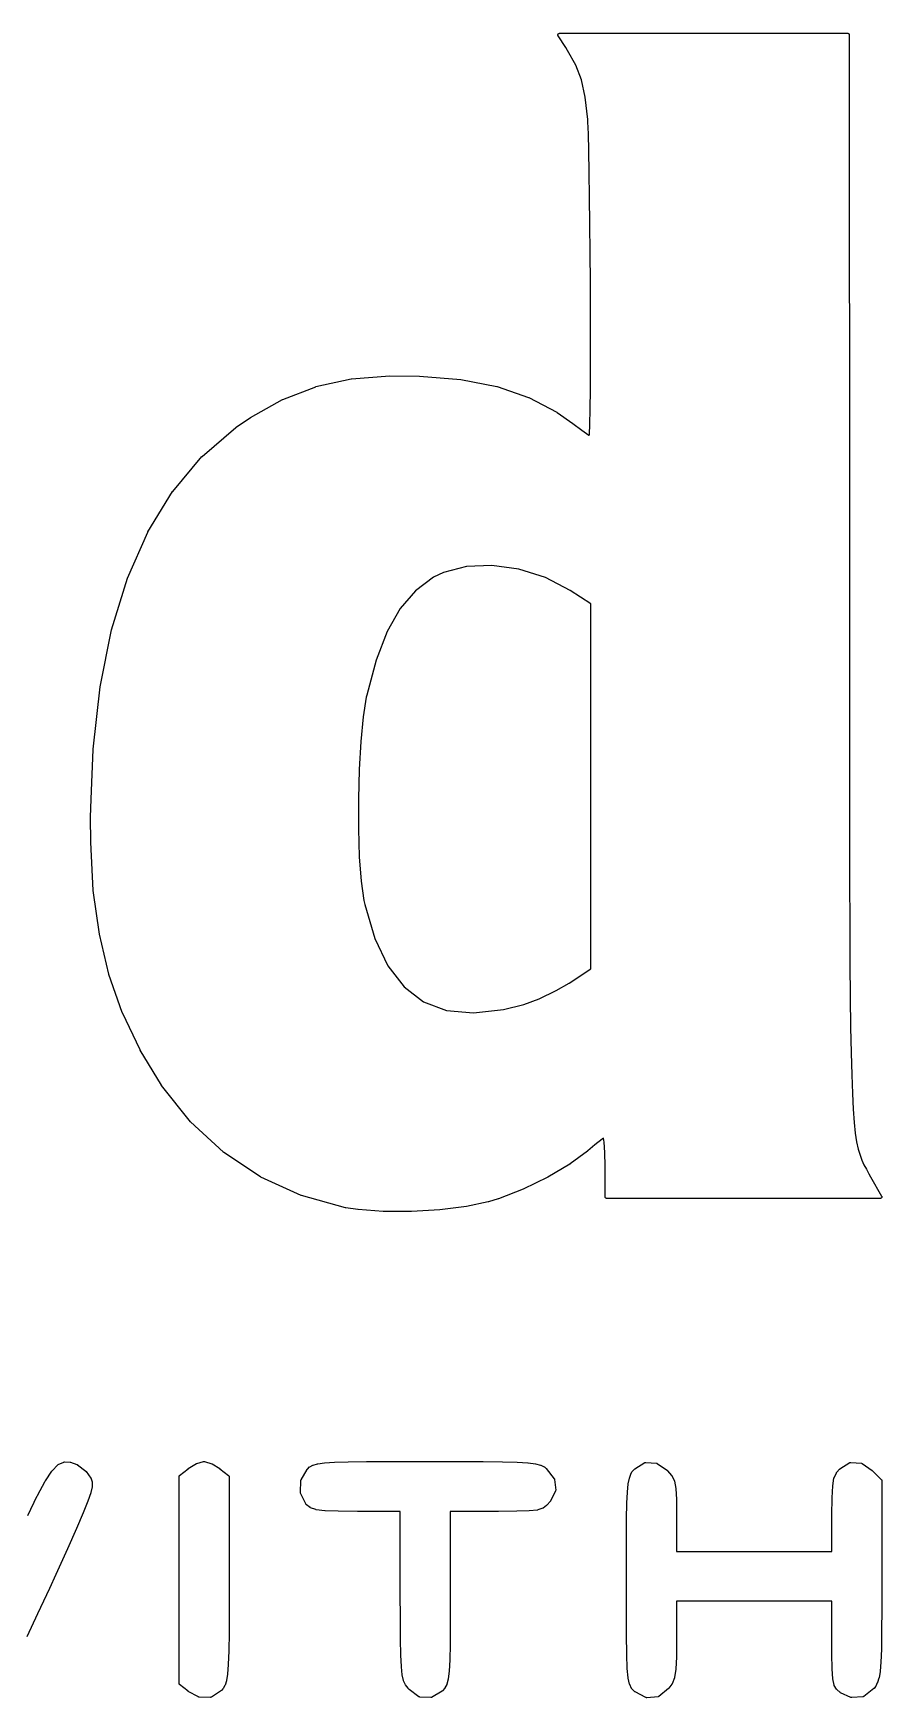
# Model space of a CAD drawing. Extents: x 125.2 to 205.2, y -134.4 to -54.5.
# Drawn here: x 198.83 to 201.49, y -77.05 to -71.82 of the extents above; entities that cross this region are included whole.
import ezdxf

# ---------------------------------------------------------------- set-up
doc = ezdxf.new("R2010")
doc.units = 0
doc.header["$MEASUREMENT"] = 0
doc.layers.add('BLACK', color=7, linetype='CONTINUOUS')

msp = doc.modelspace()

# ---------------------------------------------------------------- linework, layer by layer
at = {"layer": 'Black'}
for p, q in [((200.475, -71.8268), (200.476, -71.8262)), ((200.475, -71.8275), (200.475, -71.8268)), ((200.475, -71.8277), (200.475, -71.8275)), ((200.475, -71.8278), (200.475, -71.8277)), ((200.475, -71.8285), (200.475, -71.8278)), ((200.475, -71.8292), (200.475, -71.8285)), ((200.475, -71.8294), (200.475, -71.8292)), ((200.475, -71.8296), (200.475, -71.8294)), ((200.475, -71.8302), (200.475, -71.8296)), ((200.476, -71.8309), (200.475, -71.8302)), ((200.476, -71.8253), (200.477, -71.8248)), ((200.476, -71.8259), (200.476, -71.8253)), ((200.476, -71.826), (200.476, -71.8259)), ((200.476, -71.8262), (200.476, -71.826)), ((200.476, -71.831), (200.476, -71.8309)), ((200.476, -71.8311), (200.476, -71.831)), ((200.5, -71.8678), (200.476, -71.8311)), ((200.477, -71.8242), (200.478, -71.8238)), ((200.477, -71.8245), (200.477, -71.8242)), ((200.477, -71.8247), (200.477, -71.8245)), ((200.477, -71.8248), (200.477, -71.8247)), ((200.478, -71.8237), (200.479, -71.8236)), ((200.478, -71.8238), (200.478, -71.8237)), ((200.478, -71.8238), (200.478, -71.8238)), ((200.479, -71.8236), (200.48, -71.8234)), ((200.48, -71.8234), (200.48, -71.8234)), ((200.48, -71.8234), (200.48, -71.8234)), ((200.48, -71.8234), (201.385, -71.8234)), ((200.506, -71.8772), (200.5, -71.8678)), ((201.385, -71.8234), (201.386, -71.8235)), ((201.386, -71.8235), (201.386, -71.8235)), ((201.386, -71.8235), (201.387, -71.8236)), ((201.387, -71.8236), (201.387, -71.8237)), ((201.387, -71.8237), (201.387, -71.8239)), ((201.387, -71.8239), (201.388, -71.824)), ((201.388, -71.824), (201.388, -71.8243)), ((201.388, -71.8243), (201.389, -71.8245)), ((201.389, -71.8245), (201.389, -71.8249)), ((201.389, -71.8249), (201.389, -71.8252)), ((201.389, -71.8252), (201.389, -71.8255)), ((201.389, -71.8255), (201.39, -71.8259)), ((201.39, -71.8259), (201.39, -71.8263)), ((201.39, -71.8263), (201.39, -71.8267)), ((201.39, -71.8267), (201.39, -71.8271)), ((201.39, -71.8271), (201.39, -71.8275)), ((201.39, -71.8275), (201.39, -71.8279)), ((201.39, -71.8279), (201.39, -71.8284)), ((201.39, -71.8284), (201.391, -73.5132)), ((200.532, -71.9231), (200.506, -71.8772)), ((200.55, -71.9695), (200.532, -71.9231)), ((200.561, -72.024), (200.55, -71.9695)), ((200.569, -72.0941), (200.561, -72.024)), ((200.569, -72.1009), (200.569, -72.0941)), ((200.571, -72.1388), (200.569, -72.1009)), ((200.573, -72.1927), (200.571, -72.1388)), ((200.574, -72.2598), (200.573, -72.1927)), ((200.575, -72.3373), (200.574, -72.2598)), ((200.576, -72.4226), (200.575, -72.3373)), ((200.575, -72.3373), (200.575, -72.3373)), ((200.577, -72.5128), (200.576, -72.4226)), ((200.578, -72.6051), (200.577, -72.5128)), ((200.578, -72.6969), (200.578, -72.6051)), ((200.578, -72.7854), (200.578, -72.6969)), ((200.578, -72.8678), (200.578, -72.7854)), ((200.578, -72.7854), (200.578, -72.7854)), ((199.716, -72.9323), (199.826, -72.9081)), ((199.826, -72.9081), (199.827, -72.908)), ((199.826, -72.9081), (199.826, -72.9081)), ((199.827, -72.908), (199.948, -72.8982)), ((199.948, -72.8982), (199.948, -72.8983)), ((199.948, -72.8983), (199.948, -72.8982)), ((199.948, -72.8982), (200.041, -72.8993)), ((200.041, -72.8993), (200.041, -72.8993)), ((200.041, -72.8993), (200.041, -72.8993)), ((200.041, -72.8993), (200.171, -72.9102)), ((200.171, -72.9102), (200.171, -72.9103)), ((200.171, -72.9103), (200.171, -72.9103)), ((200.171, -72.9103), (200.284, -72.9321)), ((200.578, -72.9414), (200.578, -72.8678)), ((199.612, -72.9721), (199.715, -72.9325)), ((199.715, -72.9324), (199.716, -72.9323)), ((199.715, -72.9325), (199.715, -72.9324)), ((200.284, -72.9321), (200.284, -72.9323)), ((200.284, -72.9323), (200.285, -72.9323)), ((200.285, -72.9323), (200.383, -72.966)), ((200.383, -72.966), (200.384, -72.9662)), ((200.384, -72.9662), (200.384, -72.9663)), ((200.384, -72.9663), (200.472, -73.0128)), ((200.577, -73.0034), (200.578, -72.9414)), ((200.578, -72.9414), (200.578, -72.9414)), ((199.51, -73.0286), (199.611, -72.9724)), ((199.611, -72.9724), (199.612, -72.9723)), ((199.612, -72.9723), (199.612, -72.9721)), ((200.472, -73.0128), (200.473, -73.013)), ((200.473, -73.013), (200.473, -73.0131)), ((200.473, -73.0131), (200.522, -73.0474)), ((200.576, -73.0511), (200.577, -73.0034)), ((199.359, -73.1513), (199.464, -73.0601)), ((199.464, -73.06), (199.465, -73.0598)), ((199.464, -73.0601), (199.464, -73.06)), ((199.465, -73.0598), (199.51, -73.0288)), ((199.51, -73.0287), (199.51, -73.0286)), ((199.51, -73.0288), (199.51, -73.0287)), ((200.522, -73.0474), (200.522, -73.0474)), ((200.522, -73.0474), (200.522, -73.0474)), ((200.522, -73.0474), (200.551, -73.0693)), ((200.551, -73.0693), (200.573, -73.0841)), ((200.575, -73.0814), (200.576, -73.0511)), ((200.573, -73.0841), (200.574, -73.085)), ((200.574, -73.085), (200.575, -73.0814)), ((199.267, -73.2609), (199.358, -73.1519)), ((199.358, -73.1519), (199.359, -73.1516)), ((199.359, -73.1516), (199.359, -73.1513)), ((199.188, -73.3881), (199.266, -73.2615)), ((199.266, -73.2612), (199.267, -73.2609)), ((199.266, -73.2615), (199.266, -73.2612)), ((199.124, -73.5328), (199.188, -73.3887)), ((199.188, -73.3884), (199.188, -73.3881)), ((199.188, -73.3887), (199.188, -73.3884)), ((199.074, -73.6949), (199.124, -73.5334)), ((199.124, -73.5331), (199.124, -73.5328)), ((199.124, -73.5334), (199.124, -73.5331)), ((200.085, -73.5305), (200.028, -73.5729)), ((200.116, -73.5153), (200.085, -73.5305)), ((200.188, -73.4967), (200.116, -73.5153)), ((200.268, -73.4935), (200.188, -73.4967)), ((200.353, -73.5053), (200.268, -73.4935)), ((200.436, -73.5317), (200.353, -73.5053)), ((200.514, -73.5723), (200.436, -73.5317)), ((201.391, -73.5132), (201.391, -73.5132)), ((201.391, -73.5132), (201.391, -73.7477)), ((200.028, -73.5729), (199.98, -73.6288)), ((200.579, -73.6143), (200.514, -73.5723)), ((199.98, -73.6288), (199.939, -73.7007)), ((200.579, -74.759), (200.579, -73.6143)), ((199.038, -73.8741), (199.074, -73.6953)), ((199.074, -73.6951), (199.074, -73.6949)), ((199.074, -73.6953), (199.074, -73.6951)), ((199.939, -73.7007), (199.905, -73.7907)), ((201.391, -73.7477), (201.391, -73.9606)), ((199.905, -73.7907), (199.876, -73.9008)), ((199.016, -74.0703), (199.038, -73.8745)), ((199.038, -73.8743), (199.038, -73.8741)), ((199.038, -73.8745), (199.038, -73.8743)), ((199.874, -73.9065), (199.864, -73.9684)), ((199.876, -73.9008), (199.874, -73.9065)), ((199.864, -73.9684), (199.857, -74.046)), ((201.391, -73.9606), (201.391, -74.1532)), ((199.857, -74.046), (199.852, -74.1339)), ((199.01, -74.2267), (199.016, -74.0707)), ((199.016, -74.0705), (199.016, -74.0703)), ((199.016, -74.0707), (199.016, -74.0705)), ((199.852, -74.1339), (199.849, -74.227)), ((201.391, -74.1532), (201.391, -74.3264)), ((199.008, -74.2835), (199.01, -74.2267)), ((199.849, -74.227), (199.849, -74.3199)), ((199.008, -74.2836), (199.008, -74.2835)), ((199.008, -74.2838), (199.008, -74.2836)), ((199.009, -74.3612), (199.008, -74.2838)), ((199.849, -74.3199), (199.852, -74.4074)), ((199.009, -74.3613), (199.009, -74.3612)), ((199.009, -74.3614), (199.009, -74.3613)), ((199.017, -74.5129), (199.009, -74.3614)), ((201.391, -74.3264), (201.391, -74.4816)), ((199.852, -74.4074), (199.858, -74.4843)), ((199.017, -74.5131), (199.017, -74.5129)), ((199.017, -74.5133), (199.017, -74.5131)), ((199.036, -74.65), (199.017, -74.5133)), ((199.858, -74.4843), (199.866, -74.5452)), ((201.391, -74.4816), (201.392, -74.6196)), ((199.866, -74.5452), (199.869, -74.5571)), ((199.869, -74.5571), (199.901, -74.6638)), ((201.392, -74.6196), (201.392, -74.7417)), ((199.036, -74.6502), (199.036, -74.65)), ((199.036, -74.6504), (199.036, -74.6502)), ((199.066, -74.7764), (199.036, -74.6504)), ((199.901, -74.6638), (199.942, -74.75)), ((201.392, -74.7417), (201.393, -74.8488)), ((199.066, -74.7767), (199.066, -74.7764)), ((199.066, -74.7769), (199.066, -74.7767)), ((199.108, -74.8963), (199.066, -74.7769)), ((199.942, -74.75), (199.993, -74.8161)), ((200.511, -74.8038), (200.579, -74.759)), ((199.993, -74.8161), (200.054, -74.8624)), ((200.417, -74.853), (200.47, -74.8274)), ((200.47, -74.8274), (200.511, -74.8038)), ((199.109, -74.8965), (199.108, -74.8963)), ((199.109, -74.8968), (199.109, -74.8965)), ((199.164, -75.0135), (199.109, -74.8968)), ((200.054, -74.8624), (200.126, -74.8895)), ((200.126, -74.8895), (200.21, -74.8975)), ((200.21, -74.8975), (200.305, -74.8866)), ((200.305, -74.8866), (200.368, -74.871)), ((200.368, -74.871), (200.417, -74.853)), ((201.393, -74.8488), (201.393, -74.8488)), ((201.393, -74.8488), (201.394, -74.9423)), ((201.394, -74.9423), (201.396, -75.023)), ((199.164, -75.0137), (199.164, -75.0135)), ((199.164, -75.014), (199.164, -75.0137)), ((199.231, -75.1248), (199.164, -75.014)), ((201.396, -75.023), (201.398, -75.0921)), ((201.398, -75.0921), (201.4, -75.1507)), ((199.231, -75.125), (199.231, -75.1248)), ((199.231, -75.1253), (199.231, -75.125)), ((199.322, -75.2389), (199.231, -75.1253)), ((201.4, -75.1507), (201.402, -75.2001)), ((201.402, -75.2001), (201.406, -75.241)), ((199.322, -75.2391), (199.322, -75.2389)), ((199.322, -75.2394), (199.322, -75.2391)), ((199.426, -75.3349), (199.322, -75.2394)), ((201.406, -75.241), (201.409, -75.2748)), ((200.591, -75.3114), (200.569, -75.3307)), ((200.614, -75.2938), (200.591, -75.3114)), ((200.619, -75.2904), (200.614, -75.2938)), ((200.621, -75.3028), (200.619, -75.2904)), ((200.623, -75.3356), (200.621, -75.3028)), ((201.409, -75.2748), (201.413, -75.3024)), ((201.413, -75.3024), (201.418, -75.325)), ((199.426, -75.3351), (199.426, -75.3349)), ((199.427, -75.3354), (199.426, -75.3351)), ((199.542, -75.4122), (199.427, -75.3354)), ((200.568, -75.3309), (200.514, -75.3716)), ((200.569, -75.3307), (200.568, -75.3308)), ((200.568, -75.3308), (200.568, -75.3309)), ((200.624, -75.3787), (200.623, -75.3356)), ((201.418, -75.325), (201.424, -75.3437)), ((201.424, -75.3437), (201.43, -75.3596)), ((201.43, -75.3596), (201.436, -75.3739)), ((199.543, -75.4124), (199.542, -75.4122)), ((199.543, -75.4126), (199.543, -75.4124)), ((199.67, -75.4704), (199.543, -75.4126)), ((200.444, -75.4131), (200.366, -75.4506)), ((200.513, -75.3719), (200.444, -75.4129)), ((200.444, -75.4129), (200.444, -75.413)), ((200.444, -75.413), (200.444, -75.4131)), ((200.514, -75.3717), (200.513, -75.3719)), ((200.514, -75.3716), (200.514, -75.3717)), ((200.624, -75.4747), (200.624, -75.3787)), ((201.436, -75.3739), (201.444, -75.3878)), ((201.444, -75.3878), (201.452, -75.4024)), ((201.452, -75.4024), (201.452, -75.4024)), ((201.452, -75.4024), (201.457, -75.4115)), ((201.457, -75.4115), (201.457, -75.4115)), ((201.457, -75.4115), (201.457, -75.4115)), ((201.457, -75.4115), (201.491, -75.4722)), ((199.671, -75.4704), (199.67, -75.4704)), ((199.671, -75.4706), (199.671, -75.4704)), ((199.809, -75.5087), (199.671, -75.4706)), ((200.366, -75.4508), (200.289, -75.481)), ((200.366, -75.4506), (200.366, -75.4507)), ((200.366, -75.4507), (200.366, -75.4508)), ((201.491, -75.4722), (201.492, -75.473)), ((201.492, -75.473), (201.492, -75.4738)), ((199.81, -75.5088), (199.809, -75.5087)), ((199.809, -75.5087), (199.809, -75.5087)), ((199.847, -75.5146), (199.81, -75.5088)), ((199.848, -75.5146), (199.847, -75.5146)), ((199.848, -75.5147), (199.848, -75.5146)), ((199.927, -75.5204), (199.848, -75.5147)), ((200.015, -75.5206), (199.927, -75.5204)), ((199.927, -75.5204), (199.927, -75.5204)), ((199.927, -75.5204), (199.927, -75.5204)), ((200.016, -75.5206), (200.015, -75.5206)), ((200.105, -75.5155), (200.016, -75.5206)), ((200.016, -75.5206), (200.016, -75.5206)), ((200.188, -75.5055), (200.105, -75.5155)), ((200.105, -75.5155), (200.105, -75.5155)), ((200.105, -75.5155), (200.105, -75.5155)), ((200.189, -75.5055), (200.188, -75.5055)), ((200.188, -75.5055), (200.188, -75.5055)), ((200.257, -75.4909), (200.189, -75.5055)), ((200.258, -75.4908), (200.257, -75.4908)), ((200.257, -75.4908), (200.257, -75.4909)), ((200.288, -75.4811), (200.258, -75.4908)), ((200.289, -75.4811), (200.288, -75.4811)), ((200.289, -75.481), (200.289, -75.4811)), ((200.624, -75.4751), (200.624, -75.4747)), ((200.624, -75.4756), (200.624, -75.4751)), ((200.624, -75.476), (200.624, -75.4756)), ((200.624, -75.4764), (200.624, -75.476)), ((200.624, -75.4768), (200.624, -75.4764)), ((200.625, -75.4772), (200.624, -75.4768)), ((200.625, -75.4775), (200.625, -75.4772)), ((200.625, -75.4779), (200.625, -75.4775)), ((200.625, -75.4782), (200.625, -75.4779)), ((200.626, -75.4785), (200.625, -75.4782)), ((200.626, -75.4787), (200.626, -75.4785)), ((200.626, -75.479), (200.626, -75.4787)), ((200.627, -75.4792), (200.626, -75.479)), ((200.627, -75.4794), (200.627, -75.4792)), ((200.628, -75.4795), (200.627, -75.4794)), ((200.628, -75.4796), (200.628, -75.4795)), ((200.629, -75.4796), (200.628, -75.4796)), ((200.629, -75.4797), (200.629, -75.4796)), ((201.487, -75.4797), (200.629, -75.4797)), ((201.488, -75.4795), (201.487, -75.4797)), ((201.487, -75.4797), (201.487, -75.4797)), ((201.489, -75.4794), (201.488, -75.4795)), ((201.49, -75.479), (201.489, -75.4794)), ((201.489, -75.4794), (201.489, -75.4794)), ((201.489, -75.4794), (201.489, -75.4794)), ((201.491, -75.4779), (201.49, -75.4785)), ((201.49, -75.4785), (201.49, -75.4785)), ((201.49, -75.4785), (201.49, -75.4786)), ((201.49, -75.4786), (201.49, -75.479)), ((201.492, -75.4764), (201.491, -75.4772)), ((201.491, -75.4772), (201.491, -75.4772)), ((201.491, -75.4772), (201.491, -75.4772)), ((201.491, -75.4772), (201.491, -75.4779)), ((201.492, -75.4738), (201.492, -75.4738)), ((201.492, -75.4738), (201.492, -75.4739)), ((201.492, -75.4739), (201.492, -75.4747)), ((201.492, -75.4747), (201.492, -75.4756)), ((201.492, -75.4756), (201.492, -75.4756)), ((201.492, -75.4756), (201.492, -75.4756)), ((201.492, -75.4756), (201.492, -75.4764)), ((198.907, -76.315), (198.924, -76.307)), ((198.924, -76.3069), (198.925, -76.3068)), ((198.924, -76.307), (198.924, -76.3069)), ((198.925, -76.3067), (198.926, -76.3065)), ((198.925, -76.3068), (198.925, -76.3067)), ((198.926, -76.3065), (198.926, -76.3066)), ((198.926, -76.3066), (198.926, -76.3065)), ((198.926, -76.3065), (198.944, -76.307)), ((198.944, -76.307), (198.945, -76.3072)), ((198.945, -76.3072), (198.945, -76.3073)), ((198.945, -76.3073), (198.965, -76.3143)), ((199.342, -76.3111), (199.363, -76.3053)), ((199.363, -76.3053), (199.364, -76.3052)), ((199.364, -76.3052), (199.364, -76.3051)), ((199.364, -76.3051), (199.365, -76.3051)), ((199.365, -76.3051), (199.365, -76.3051)), ((199.365, -76.3051), (199.365, -76.3052)), ((199.365, -76.3052), (199.366, -76.3053)), ((199.366, -76.3053), (199.389, -76.3121)), ((199.743, -76.3095), (199.774, -76.3075)), ((199.774, -76.3075), (199.817, -76.3062)), ((199.774, -76.3075), (199.774, -76.3076)), ((199.774, -76.3076), (199.774, -76.3075)), ((199.817, -76.3062), (199.875, -76.3055)), ((199.817, -76.3062), (199.817, -76.3062)), ((199.817, -76.3062), (199.817, -76.3062)), ((199.875, -76.3055), (199.949, -76.3052)), ((199.875, -76.3055), (199.875, -76.3055)), ((199.875, -76.3055), (199.875, -76.3055)), ((199.949, -76.3052), (200.043, -76.3051)), ((199.949, -76.3052), (199.949, -76.3052)), ((199.949, -76.3052), (199.949, -76.3052)), ((200.043, -76.3051), (200.043, -76.3051)), ((200.043, -76.3051), (200.063, -76.3051)), ((200.063, -76.3051), (200.063, -76.3051)), ((200.063, -76.3051), (200.162, -76.3052)), ((200.162, -76.3052), (200.162, -76.3052)), ((200.162, -76.3052), (200.162, -76.3052)), ((200.162, -76.3052), (200.241, -76.3055)), ((200.241, -76.3055), (200.241, -76.3055)), ((200.241, -76.3055), (200.241, -76.3055)), ((200.241, -76.3055), (200.302, -76.3063)), ((200.302, -76.3063), (200.302, -76.3063)), ((200.302, -76.3063), (200.302, -76.3063)), ((200.302, -76.3063), (200.348, -76.3077)), ((200.348, -76.3077), (200.348, -76.3077)), ((200.348, -76.3077), (200.348, -76.3077)), ((200.348, -76.3077), (200.381, -76.3097)), ((200.717, -76.3284), (200.748, -76.3086)), ((200.748, -76.3086), (200.749, -76.3083)), ((200.749, -76.3083), (200.75, -76.308)), ((200.75, -76.308), (200.751, -76.3079)), ((200.75, -76.308), (200.75, -76.308)), ((200.75, -76.308), (200.75, -76.308)), ((200.751, -76.3079), (200.752, -76.3079)), ((200.752, -76.3079), (200.785, -76.3105)), ((201.36, -76.3284), (201.392, -76.3086)), ((201.392, -76.3086), (201.393, -76.3083)), ((201.393, -76.3083), (201.393, -76.308)), ((201.393, -76.308), (201.393, -76.308)), ((201.393, -76.308), (201.394, -76.308)), ((201.394, -76.308), (201.394, -76.3079)), ((201.394, -76.3079), (201.395, -76.3079)), ((201.395, -76.3079), (201.428, -76.3105)), ((198.867, -76.3663), (198.887, -76.3352)), ((198.887, -76.3349), (198.888, -76.3345)), ((198.887, -76.3352), (198.887, -76.3349)), ((198.888, -76.3345), (198.906, -76.316)), ((198.906, -76.3155), (198.907, -76.315)), ((198.906, -76.316), (198.906, -76.3155)), ((198.906, -76.316), (198.906, -76.316)), ((198.906, -76.316), (198.906, -76.316)), ((198.907, -76.315), (198.907, -76.315)), ((198.907, -76.315), (198.907, -76.315)), ((198.965, -76.3143), (198.965, -76.3144)), ((198.965, -76.3144), (198.965, -76.3145)), ((198.965, -76.3145), (198.966, -76.3148)), ((198.966, -76.3148), (198.967, -76.3151)), ((198.967, -76.3151), (198.967, -76.3154)), ((198.967, -76.3154), (198.994, -76.3357)), ((198.994, -76.3357), (198.994, -76.3363)), ((198.994, -76.3363), (198.995, -76.3368)), ((198.995, -76.3368), (199.009, -76.3577)), ((199.009, -76.3577), (199.01, -76.3584)), ((199.01, -76.3584), (199.01, -76.3592)), ((199.01, -76.3592), (199.013, -76.3689)), ((199.286, -76.3519), (199.287, -76.3515)), ((199.286, -76.3523), (199.286, -76.3519)), ((199.286, -76.3528), (199.286, -76.3523)), ((199.286, -76.3532), (199.286, -76.3528)), ((199.286, -77.0007), (199.286, -76.3532)), ((199.287, -76.35), (199.288, -76.3497)), ((199.287, -76.3504), (199.287, -76.35)), ((199.287, -76.3507), (199.287, -76.3504)), ((199.287, -76.3511), (199.287, -76.3507)), ((199.287, -76.3515), (199.287, -76.3511)), ((199.288, -76.3493), (199.315, -76.3278)), ((199.288, -76.3497), (199.288, -76.3493)), ((199.315, -76.3274), (199.341, -76.3117)), ((199.315, -76.3276), (199.315, -76.3274)), ((199.315, -76.3278), (199.315, -76.3276)), ((199.341, -76.3117), (199.342, -76.3114)), ((199.342, -76.3114), (199.342, -76.3111)), ((199.389, -76.3121), (199.39, -76.3124)), ((199.39, -76.3124), (199.39, -76.3126)), ((199.39, -76.3126), (199.414, -76.3274)), ((199.414, -76.3274), (199.414, -76.3276)), ((199.414, -76.3276), (199.414, -76.3278)), ((199.414, -76.3278), (199.441, -76.3493)), ((199.441, -76.3493), (199.441, -76.3497)), ((199.441, -76.3497), (199.442, -76.35)), ((199.442, -76.35), (199.442, -76.3504)), ((199.442, -76.3504), (199.442, -76.3507)), ((199.442, -76.3507), (199.442, -76.3511)), ((199.442, -76.3511), (199.443, -76.3515)), ((199.443, -76.3515), (199.443, -76.3519)), ((199.443, -76.3519), (199.443, -76.3523)), ((199.443, -76.3523), (199.443, -76.3528)), ((199.443, -76.3528), (199.443, -76.3532)), ((199.443, -76.3532), (199.443, -76.6748)), ((199.669, -76.3629), (199.688, -76.3302)), ((199.688, -76.3295), (199.689, -76.3289)), ((199.688, -76.3302), (199.688, -76.3295)), ((199.689, -76.3289), (199.696, -76.3225)), ((199.696, -76.3222), (199.697, -76.3219)), ((199.696, -76.3225), (199.696, -76.3222)), ((199.697, -76.3219), (199.706, -76.3169)), ((199.706, -76.3169), (199.707, -76.3167)), ((199.707, -76.3164), (199.721, -76.3126)), ((199.707, -76.3167), (199.707, -76.3164)), ((199.721, -76.3126), (199.722, -76.3125)), ((199.722, -76.3124), (199.743, -76.3096)), ((199.722, -76.3125), (199.722, -76.3124)), ((199.743, -76.3096), (199.743, -76.3095)), ((199.743, -76.3096), (199.743, -76.3096)), ((200.381, -76.3097), (200.382, -76.3097)), ((200.382, -76.3097), (200.382, -76.3097)), ((200.382, -76.3097), (200.405, -76.3125)), ((200.405, -76.3125), (200.405, -76.3126)), ((200.405, -76.3126), (200.405, -76.3126)), ((200.405, -76.3126), (200.421, -76.3164)), ((200.421, -76.3164), (200.421, -76.3166)), ((200.421, -76.3166), (200.422, -76.3167)), ((200.422, -76.3167), (200.432, -76.3216)), ((200.432, -76.3216), (200.432, -76.3219)), ((200.432, -76.3219), (200.433, -76.3221)), ((200.433, -76.3221), (200.438, -76.3258)), ((200.438, -76.3258), (200.438, -76.3263)), ((200.438, -76.3263), (200.439, -76.3267)), ((200.439, -76.3267), (200.464, -76.3593)), ((200.464, -76.3593), (200.465, -76.3598)), ((200.465, -76.3598), (200.465, -76.3602)), ((200.465, -76.3602), (200.465, -76.3605)), ((200.465, -76.3605), (200.465, -76.3608)), ((200.465, -76.3608), (200.465, -76.3614)), ((200.465, -76.3614), (200.465, -76.3619)), ((200.696, -76.3754), (200.7, -76.3579)), ((200.7, -76.3572), (200.704, -76.3454)), ((200.7, -76.3576), (200.7, -76.3572)), ((200.7, -76.3579), (200.7, -76.3576)), ((200.704, -76.3444), (200.709, -76.3362)), ((200.704, -76.3449), (200.704, -76.3444)), ((200.704, -76.3454), (200.704, -76.3449)), ((200.709, -76.3362), (200.71, -76.3359)), ((200.71, -76.3355), (200.716, -76.3293)), ((200.71, -76.3359), (200.71, -76.3355)), ((200.716, -76.3289), (200.717, -76.3284)), ((200.716, -76.3293), (200.716, -76.3289)), ((200.785, -76.3105), (200.785, -76.3107)), ((200.785, -76.3107), (200.786, -76.3107)), ((200.786, -76.3107), (200.786, -76.3109)), ((200.786, -76.3109), (200.786, -76.311)), ((200.786, -76.311), (200.787, -76.3113)), ((200.787, -76.3113), (200.787, -76.3115)), ((200.787, -76.3115), (200.819, -76.3337)), ((200.819, -76.3337), (200.819, -76.3341)), ((200.819, -76.3341), (200.819, -76.3345)), ((200.819, -76.3345), (200.832, -76.3488)), ((200.832, -76.3488), (200.833, -76.3493)), ((200.833, -76.3493), (200.833, -76.3499)), ((200.833, -76.3499), (200.841, -76.3657)), ((201.338, -76.3814), (201.342, -76.3574)), ((201.342, -76.3568), (201.343, -76.3562)), ((201.342, -76.3574), (201.342, -76.3568)), ((201.343, -76.3562), (201.35, -76.3403)), ((201.35, -76.3398), (201.351, -76.3392)), ((201.35, -76.3403), (201.35, -76.3398)), ((201.351, -76.3392), (201.359, -76.3294)), ((201.359, -76.3294), (201.36, -76.3289)), ((201.36, -76.3289), (201.36, -76.3284)), ((201.428, -76.3105), (201.429, -76.3107)), ((201.429, -76.3107), (201.429, -76.3107)), ((201.429, -76.3107), (201.43, -76.3109)), ((201.43, -76.3109), (201.43, -76.311)), ((201.43, -76.311), (201.43, -76.3113)), ((201.43, -76.3113), (201.431, -76.3115)), ((201.431, -76.3115), (201.462, -76.3337)), ((201.462, -76.3337), (201.462, -76.334)), ((201.462, -76.334), (201.463, -76.3342)), ((201.463, -76.3342), (201.49, -76.3619)), ((198.811, -76.4749), (198.841, -76.4125)), ((198.841, -76.4125), (198.842, -76.4124)), ((198.841, -76.4125), (198.841, -76.4125)), ((198.842, -76.4124), (198.866, -76.3667)), ((198.866, -76.3665), (198.867, -76.3663)), ((198.866, -76.3667), (198.866, -76.3665)), ((199.009, -76.4035), (199, -76.4298)), ((199.013, -76.3844), (199.009, -76.403)), ((199.009, -76.403), (199.009, -76.4032)), ((199.009, -76.4032), (199.009, -76.4035)), ((199.013, -76.3689), (199.013, -76.3697)), ((199.013, -76.3697), (199.013, -76.3704)), ((199.013, -76.3704), (199.013, -76.3834)), ((199.013, -76.3834), (199.013, -76.3839)), ((199.013, -76.3839), (199.013, -76.3844)), ((199.667, -76.4027), (199.668, -76.3652)), ((199.667, -76.4031), (199.667, -76.4027)), ((199.667, -76.4035), (199.667, -76.4031)), ((199.667, -76.404), (199.667, -76.4035)), ((199.667, -76.4045), (199.667, -76.404)), ((199.667, -76.4048), (199.667, -76.4045)), ((199.667, -76.4051), (199.667, -76.4048)), ((199.684, -76.4384), (199.667, -76.4051)), ((199.668, -76.364), (199.669, -76.3635)), ((199.668, -76.3645), (199.668, -76.364)), ((199.668, -76.3648), (199.668, -76.3645)), ((199.668, -76.3652), (199.668, -76.3648)), ((199.669, -76.3632), (199.669, -76.3629)), ((199.669, -76.3635), (199.669, -76.3632)), ((200.468, -76.3984), (200.452, -76.4291)), ((200.465, -76.3619), (200.469, -76.3957)), ((200.469, -76.3957), (200.468, -76.3962)), ((200.468, -76.3962), (200.469, -76.3968)), ((200.469, -76.3968), (200.468, -76.3971)), ((200.468, -76.3971), (200.468, -76.3974)), ((200.468, -76.3974), (200.468, -76.3979)), ((200.468, -76.3979), (200.468, -76.3984)), ((200.692, -76.4365), (200.694, -76.4013)), ((200.694, -76.4011), (200.696, -76.3758)), ((200.694, -76.4012), (200.694, -76.4011)), ((200.694, -76.4013), (200.694, -76.4012)), ((200.696, -76.3756), (200.696, -76.3754)), ((200.696, -76.3758), (200.696, -76.3756)), ((200.841, -76.3657), (200.841, -76.3664)), ((200.841, -76.3664), (200.841, -76.367)), ((200.841, -76.367), (200.846, -76.3896)), ((200.846, -76.3896), (200.846, -76.3899)), ((200.846, -76.3899), (200.846, -76.3903)), ((200.846, -76.3903), (200.848, -76.4248)), ((201.336, -76.4189), (201.338, -76.382)), ((201.338, -76.3817), (201.338, -76.3814)), ((201.338, -76.382), (201.338, -76.3817)), ((201.49, -76.3619), (201.491, -76.3621)), ((201.491, -76.3621), (201.491, -76.3623)), ((201.491, -76.3623), (201.491, -76.3628)), ((201.491, -76.3628), (201.491, -76.3634)), ((201.491, -76.3634), (201.491, -76.3636)), ((201.491, -76.3636), (201.492, -76.3638)), ((201.492, -76.3638), (201.492, -76.3644)), ((201.492, -76.3644), (201.492, -76.365)), ((201.492, -76.365), (201.492, -76.3653)), ((201.492, -76.3653), (201.492, -76.3655)), ((201.492, -76.3655), (201.492, -76.6749)), ((199, -76.4301), (198.985, -76.4666)), ((199, -76.4298), (199, -76.43)), ((199, -76.43), (199, -76.4301)), ((199.684, -76.439), (199.684, -76.4384)), ((199.684, -76.4396), (199.684, -76.439)), ((199.686, -76.441), (199.684, -76.4396)), ((199.686, -76.4413), (199.686, -76.441)), ((199.686, -76.4416), (199.686, -76.4413)), ((199.698, -76.45), (199.686, -76.4416)), ((199.698, -76.4504), (199.698, -76.45)), ((199.699, -76.4507), (199.698, -76.4504)), ((199.716, -76.4563), (199.699, -76.4507)), ((199.717, -76.4564), (199.716, -76.4563)), ((199.717, -76.4565), (199.717, -76.4564)), ((199.744, -76.4598), (199.717, -76.4565)), ((199.745, -76.4598), (199.744, -76.4598)), ((199.786, -76.4614), (199.745, -76.4598)), ((199.745, -76.4598), (199.745, -76.4598)), ((199.846, -76.4618), (199.786, -76.4614)), ((199.786, -76.4614), (199.786, -76.4614)), ((199.786, -76.4614), (199.786, -76.4614)), ((199.98, -76.4618), (199.846, -76.4618)), ((199.846, -76.4618), (199.846, -76.4618)), ((199.846, -76.4618), (199.846, -76.4618)), ((199.98, -76.7206), (199.98, -76.4618)), ((200.278, -76.4618), (200.137, -76.4618)), ((200.137, -76.4618), (200.137, -76.7278)), ((200.289, -76.4618), (200.278, -76.4618)), ((200.346, -76.4616), (200.289, -76.4618)), ((200.289, -76.4618), (200.289, -76.4618)), ((200.289, -76.4618), (200.289, -76.4618)), ((200.385, -76.4605), (200.346, -76.4616)), ((200.346, -76.4616), (200.346, -76.4616)), ((200.346, -76.4616), (200.346, -76.4616)), ((200.411, -76.4576), (200.385, -76.4604)), ((200.385, -76.4604), (200.385, -76.4604)), ((200.385, -76.4604), (200.385, -76.4605)), ((200.412, -76.4574), (200.411, -76.4575)), ((200.411, -76.4575), (200.411, -76.4576)), ((200.428, -76.4522), (200.412, -76.4574)), ((200.429, -76.4515), (200.428, -76.4518)), ((200.428, -76.4518), (200.428, -76.4522)), ((200.44, -76.4431), (200.429, -76.4515)), ((200.441, -76.4427), (200.44, -76.4431)), ((200.452, -76.4301), (200.441, -76.4423)), ((200.441, -76.4423), (200.441, -76.4427)), ((200.452, -76.4291), (200.452, -76.4296)), ((200.452, -76.4296), (200.452, -76.4301)), ((200.691, -76.4838), (200.692, -76.4366)), ((200.692, -76.4366), (200.692, -76.4365)), ((200.692, -76.4365), (200.692, -76.4365)), ((200.848, -76.4248), (200.848, -76.4249)), ((200.848, -76.4249), (200.848, -76.425)), ((200.848, -76.425), (200.848, -76.4767)), ((201.335, -76.4737), (201.336, -76.4191)), ((201.336, -76.419), (201.336, -76.4189)), ((201.336, -76.4191), (201.336, -76.419)), ((198.964, -76.5157), (198.936, -76.5794)), ((198.985, -76.4667), (198.964, -76.5157)), ((198.964, -76.5157), (198.964, -76.5157)), ((198.964, -76.5157), (198.964, -76.5157)), ((198.985, -76.4666), (198.985, -76.4667)), ((198.985, -76.4667), (198.985, -76.4667)), ((200.691, -76.5451), (200.691, -76.4838)), ((200.691, -76.4838), (200.691, -76.4838)), ((200.691, -76.4838), (200.691, -76.4838)), ((200.848, -76.4767), (200.848, -76.4768)), ((200.848, -76.4768), (200.848, -76.4768)), ((200.848, -76.4768), (200.848, -76.5873)), ((201.335, -76.4738), (201.335, -76.4737)), ((201.335, -76.4737), (201.335, -76.4737)), ((201.335, -76.5873), (201.335, -76.4738)), ((200.691, -76.5452), (200.691, -76.5451)), ((200.691, -76.6227), (200.691, -76.5452)), ((200.691, -76.5452), (200.691, -76.5452)), ((198.936, -76.5794), (198.899, -76.6602)), ((198.936, -76.5794), (198.936, -76.5794)), ((198.936, -76.5794), (198.936, -76.5794)), ((200.691, -76.7186), (200.691, -76.6227)), ((200.691, -76.6227), (200.691, -76.6227)), ((200.691, -76.6227), (200.691, -76.6227)), ((200.848, -76.5873), (201.335, -76.5873)), ((198.899, -76.6602), (198.879, -76.7043)), ((198.899, -76.6602), (198.899, -76.6602)), ((198.899, -76.6602), (198.899, -76.6602)), ((199.443, -76.6748), (199.443, -76.6748)), ((199.443, -76.6748), (199.443, -76.6748)), ((199.443, -76.6748), (199.443, -76.7688)), ((201.492, -76.6749), (201.492, -76.6749)), ((201.492, -76.6749), (201.492, -76.6749)), ((201.492, -76.6749), (201.492, -76.7668)), ((198.879, -76.7043), (198.842, -76.7831)), ((198.879, -76.7043), (198.879, -76.7043)), ((198.879, -76.7043), (198.879, -76.7043)), ((199.981, -76.7964), (199.98, -76.7206)), ((199.98, -76.7206), (199.98, -76.7206)), ((199.98, -76.7206), (199.98, -76.7206)), ((200.691, -76.7187), (200.691, -76.7186)), ((200.691, -76.7186), (200.691, -76.7186)), ((200.691, -76.835), (200.691, -76.7187)), ((199.443, -76.7688), (199.443, -76.7688)), ((199.443, -76.7688), (199.443, -76.7689)), ((199.443, -76.7689), (199.443, -76.843)), ((200.137, -76.7278), (200.137, -76.7278)), ((200.137, -76.7278), (200.137, -76.7278)), ((200.137, -76.7278), (200.137, -76.8132)), ((201.335, -76.744), (200.848, -76.744)), ((200.848, -76.744), (200.848, -76.8617)), ((201.335, -76.8739), (201.335, -76.744)), ((201.492, -76.7668), (201.491, -76.8389)), ((201.492, -76.7668), (201.492, -76.7668)), ((201.492, -76.7668), (201.492, -76.7668)), ((198.842, -76.7831), (198.808, -76.8556)), ((198.842, -76.7831), (198.842, -76.7831)), ((198.842, -76.7831), (198.842, -76.7831)), ((199.981, -76.8631), (199.981, -76.7964)), ((199.981, -76.7964), (199.981, -76.7964)), ((199.981, -76.7964), (199.981, -76.7964)), ((200.137, -76.8132), (200.137, -76.8132)), ((200.137, -76.8132), (200.137, -76.8132)), ((200.137, -76.8132), (200.137, -76.8789)), ((199.443, -76.843), (199.442, -76.8998)), ((199.443, -76.843), (199.443, -76.843)), ((199.443, -76.843), (199.443, -76.843)), ((199.981, -76.8632), (199.981, -76.8631)), ((199.981, -76.8631), (199.981, -76.8631)), ((199.982, -76.913), (199.981, -76.8632)), ((200.137, -76.879), (200.136, -76.9279)), ((200.137, -76.8789), (200.137, -76.8789)), ((200.137, -76.8789), (200.137, -76.879)), ((200.691, -76.8492), (200.691, -76.835)), ((200.691, -76.835), (200.691, -76.835)), ((200.691, -76.835), (200.691, -76.835)), ((200.692, -76.911), (200.691, -76.8492)), ((200.691, -76.8492), (200.691, -76.8492)), ((200.691, -76.8492), (200.691, -76.8492)), ((200.848, -76.8617), (200.848, -76.8617)), ((200.848, -76.8617), (200.848, -76.8617)), ((200.848, -76.8617), (200.848, -76.9178)), ((201.335, -76.9097), (201.335, -76.8739)), ((201.335, -76.8739), (201.335, -76.8739)), ((201.335, -76.8739), (201.335, -76.8739)), ((201.491, -76.8389), (201.491, -76.8389)), ((201.491, -76.8389), (201.491, -76.8389)), ((201.491, -76.8389), (201.491, -76.8939)), ((199.442, -76.8999), (199.44, -76.9419)), ((199.442, -76.8998), (199.442, -76.8998)), ((199.442, -76.8998), (199.442, -76.8999)), ((199.982, -76.9131), (199.982, -76.913)), ((199.982, -76.913), (199.982, -76.913)), ((199.984, -76.949), (199.982, -76.9131)), ((200.136, -76.928), (200.134, -76.963)), ((200.136, -76.9279), (200.136, -76.928)), ((200.136, -76.928), (200.136, -76.928)), ((200.692, -76.9111), (200.692, -76.911)), ((200.692, -76.911), (200.692, -76.911)), ((200.693, -76.9548), (200.692, -76.9111)), ((200.848, -76.9181), (200.846, -76.9566)), ((200.848, -76.9178), (200.848, -76.9179)), ((200.848, -76.9179), (200.848, -76.9181)), ((201.336, -76.9561), (201.335, -76.9097)), ((201.335, -76.9097), (201.335, -76.9097)), ((201.335, -76.9097), (201.335, -76.9097)), ((201.489, -76.9348), (201.487, -76.9637)), ((201.491, -76.894), (201.489, -76.9345)), ((201.489, -76.9345), (201.489, -76.9346)), ((201.489, -76.9346), (201.489, -76.9348)), ((201.491, -76.8939), (201.491, -76.8939)), ((201.491, -76.8939), (201.491, -76.894)), ((199.438, -76.9725), (199.435, -76.993)), ((199.44, -76.9421), (199.438, -76.9721)), ((199.438, -76.9721), (199.438, -76.9723)), ((199.438, -76.9723), (199.438, -76.9725)), ((199.44, -76.9419), (199.44, -76.942)), ((199.44, -76.942), (199.44, -76.9421)), ((199.984, -76.9492), (199.984, -76.949)), ((199.984, -76.9493), (199.984, -76.9492)), ((199.987, -76.9744), (199.984, -76.9493)), ((199.987, -76.9747), (199.987, -76.9744)), ((199.987, -76.975), (199.987, -76.9747)), ((199.991, -76.9923), (199.987, -76.975)), ((200.131, -76.988), (200.127, -77.0038)), ((200.134, -76.9634), (200.131, -76.9873)), ((200.131, -76.9873), (200.131, -76.9876)), ((200.131, -76.9876), (200.131, -76.988)), ((200.134, -76.963), (200.134, -76.9632)), ((200.134, -76.9632), (200.134, -76.9634)), ((200.693, -76.9549), (200.693, -76.9548)), ((200.693, -76.9551), (200.693, -76.9549)), ((200.696, -76.9844), (200.693, -76.9551)), ((200.696, -76.9848), (200.696, -76.9844)), ((200.696, -76.9851), (200.696, -76.9848)), ((200.7, -77.004), (200.696, -76.9851)), ((200.841, -76.9842), (200.834, -77.0028)), ((200.846, -76.9572), (200.841, -76.9832)), ((200.841, -76.9832), (200.841, -76.9837)), ((200.841, -76.9837), (200.841, -76.9842)), ((200.846, -76.9566), (200.846, -76.9569)), ((200.846, -76.9569), (200.846, -76.9572)), ((201.336, -76.9562), (201.336, -76.9561)), ((201.336, -76.9563), (201.336, -76.9562)), ((201.338, -76.9869), (201.336, -76.9563)), ((201.338, -76.9872), (201.338, -76.9869)), ((201.338, -76.9876), (201.338, -76.9872)), ((201.343, -77.0067), (201.338, -76.9876)), ((201.483, -76.9849), (201.479, -76.9989)), ((201.484, -76.9842), (201.483, -76.9846)), ((201.483, -76.9846), (201.483, -76.9849)), ((201.487, -76.9641), (201.484, -76.9842)), ((201.487, -76.9637), (201.487, -76.9639)), ((201.487, -76.9639), (201.487, -76.9641)), ((199.286, -77.0012), (199.286, -77.0007)), ((199.286, -77.0016), (199.286, -77.0012)), ((199.286, -77.002), (199.286, -77.0016)), ((199.287, -77.0024), (199.286, -77.002)), ((199.287, -77.0028), (199.287, -77.0024)), ((199.287, -77.0033), (199.287, -77.0028)), ((199.287, -77.0036), (199.287, -77.0033)), ((199.287, -77.0039), (199.287, -77.0036)), ((199.288, -77.0042), (199.287, -77.0039)), ((199.288, -77.0046), (199.288, -77.0042)), ((199.315, -77.0262), (199.288, -77.0046)), ((199.315, -77.0264), (199.315, -77.0262)), ((199.315, -77.0266), (199.315, -77.0264)), ((199.347, -77.0441), (199.315, -77.0266)), ((199.419, -77.0243), (199.388, -77.0448)), ((199.42, -77.0238), (199.419, -77.0243)), ((199.424, -77.0186), (199.42, -77.0233)), ((199.42, -77.0233), (199.42, -77.0238)), ((199.425, -77.0179), (199.424, -77.0182)), ((199.424, -77.0182), (199.424, -77.0186)), ((199.43, -77.0084), (199.425, -77.0179)), ((199.431, -77.0074), (199.43, -77.0079)), ((199.43, -77.0079), (199.43, -77.0084)), ((199.435, -76.9937), (199.431, -77.0074)), ((199.435, -76.993), (199.435, -76.9934)), ((199.435, -76.9934), (199.435, -76.9937)), ((199.991, -76.9927), (199.991, -76.9923)), ((199.991, -76.9932), (199.991, -76.9927)), ((199.997, -77.0056), (199.991, -76.9932)), ((199.997, -77.006), (199.997, -77.0056)), ((199.997, -77.0064), (199.997, -77.006)), ((200.005, -77.017), (199.997, -77.0064)), ((200.005, -77.0171), (200.005, -77.017)), ((200.005, -77.0173), (200.005, -77.0171)), ((200.007, -77.0201), (200.005, -77.0173)), ((200.008, -77.0205), (200.007, -77.0201)), ((200.008, -77.021), (200.008, -77.0205)), ((200.039, -77.0436), (200.008, -77.021)), ((200.112, -77.0255), (200.079, -77.0454)), ((200.113, -77.025), (200.112, -77.0255)), ((200.12, -77.0165), (200.113, -77.0245)), ((200.113, -77.0245), (200.113, -77.025)), ((200.121, -77.016), (200.12, -77.0165)), ((200.127, -77.0049), (200.121, -77.0155)), ((200.121, -77.0155), (200.121, -77.016)), ((200.127, -77.0038), (200.127, -77.0043)), ((200.127, -77.0043), (200.127, -77.0049)), ((200.701, -77.0046), (200.7, -77.004)), ((200.701, -77.0052), (200.701, -77.0046)), ((200.707, -77.0173), (200.701, -77.0052)), ((200.708, -77.0179), (200.707, -77.0173)), ((200.708, -77.0185), (200.708, -77.0179)), ((200.717, -77.0276), (200.708, -77.0185)), ((200.718, -77.0281), (200.717, -77.0276)), ((200.718, -77.0285), (200.718, -77.0281)), ((200.752, -77.0459), (200.718, -77.0285)), ((200.823, -77.018), (200.792, -77.0425)), ((200.824, -77.0175), (200.823, -77.018)), ((200.833, -77.0037), (200.824, -77.0169)), ((200.824, -77.0169), (200.824, -77.0175)), ((200.834, -77.0028), (200.833, -77.0032)), ((200.833, -77.0032), (200.833, -77.0037)), ((201.343, -77.0074), (201.343, -77.0067)), ((201.343, -77.0081), (201.343, -77.0074)), ((201.35, -77.02), (201.343, -77.0081)), ((201.351, -77.0206), (201.35, -77.02)), ((201.351, -77.0212), (201.351, -77.0206)), ((201.362, -77.0301), (201.351, -77.0212)), ((201.363, -77.0304), (201.362, -77.0301)), ((201.363, -77.0308), (201.363, -77.0304)), ((201.395, -77.0459), (201.363, -77.0308)), ((201.467, -77.018), (201.436, -77.0426)), ((201.468, -77.0171), (201.467, -77.0175)), ((201.467, -77.0175), (201.467, -77.018)), ((201.472, -77.0108), (201.468, -77.0171)), ((201.473, -77.0103), (201.472, -77.0105)), ((201.472, -77.0105), (201.472, -77.0108)), ((201.478, -76.9998), (201.473, -77.0103)), ((201.479, -76.9993), (201.478, -76.9998)), ((201.479, -76.9989), (201.479, -76.9993)), ((199.347, -77.0442), (199.347, -77.0441)), ((199.347, -77.0444), (199.347, -77.0442)), ((199.348, -77.0445), (199.347, -77.0444)), ((199.348, -77.0447), (199.348, -77.0445)), ((199.349, -77.0447), (199.348, -77.0447)), ((199.385, -77.0456), (199.349, -77.0447)), ((199.349, -77.0447), (199.349, -77.0447)), ((199.386, -77.0455), (199.385, -77.0456)), ((199.387, -77.0453), (199.386, -77.0453)), ((199.386, -77.0453), (199.386, -77.0454)), ((199.386, -77.0454), (199.386, -77.0455)), ((199.388, -77.0448), (199.387, -77.045)), ((199.387, -77.045), (199.387, -77.0453)), ((200.04, -77.0439), (200.039, -77.0436)), ((200.04, -77.0442), (200.04, -77.0439)), ((200.041, -77.0442), (200.04, -77.0442)), ((200.041, -77.0444), (200.041, -77.0442)), ((200.042, -77.0444), (200.041, -77.0444)), ((200.042, -77.0445), (200.042, -77.0444)), ((200.077, -77.0461), (200.042, -77.0445)), ((200.078, -77.046), (200.077, -77.046)), ((200.077, -77.046), (200.077, -77.0461)), ((200.079, -77.0456), (200.078, -77.0459)), ((200.078, -77.0459), (200.078, -77.0459)), ((200.078, -77.0459), (200.078, -77.046)), ((200.079, -77.0454), (200.079, -77.0456)), ((200.752, -77.0461), (200.752, -77.0459)), ((200.753, -77.0463), (200.752, -77.0461)), ((200.753, -77.0464), (200.753, -77.0463)), ((200.754, -77.0465), (200.753, -77.0464)), ((200.755, -77.0465), (200.754, -77.0464)), ((200.754, -77.0464), (200.754, -77.0465)), ((200.79, -77.0436), (200.755, -77.0465)), ((200.791, -77.0433), (200.79, -77.0434)), ((200.79, -77.0434), (200.79, -77.0436)), ((200.792, -77.0428), (200.791, -77.0431)), ((200.791, -77.0431), (200.791, -77.0432)), ((200.791, -77.0432), (200.791, -77.0433)), ((200.792, -77.0425), (200.792, -77.0428)), ((201.396, -77.046), (201.395, -77.0459)), ((201.396, -77.0462), (201.396, -77.046)), ((201.397, -77.0462), (201.396, -77.0462)), ((201.397, -77.0463), (201.397, -77.0462)), ((201.398, -77.0463), (201.397, -77.0463)), ((201.397, -77.0463), (201.397, -77.0463)), ((201.433, -77.0437), (201.398, -77.0463)), ((201.434, -77.0435), (201.433, -77.0437)), ((201.435, -77.0433), (201.434, -77.0434)), ((201.434, -77.0434), (201.434, -77.0435)), ((201.436, -77.0426), (201.435, -77.0429)), ((201.435, -77.0429), (201.435, -77.0432)), ((201.435, -77.0432), (201.435, -77.0433))]:
    msp.add_line(p, q, dxfattribs=at)

doc.saveas('drawing.dxf')
